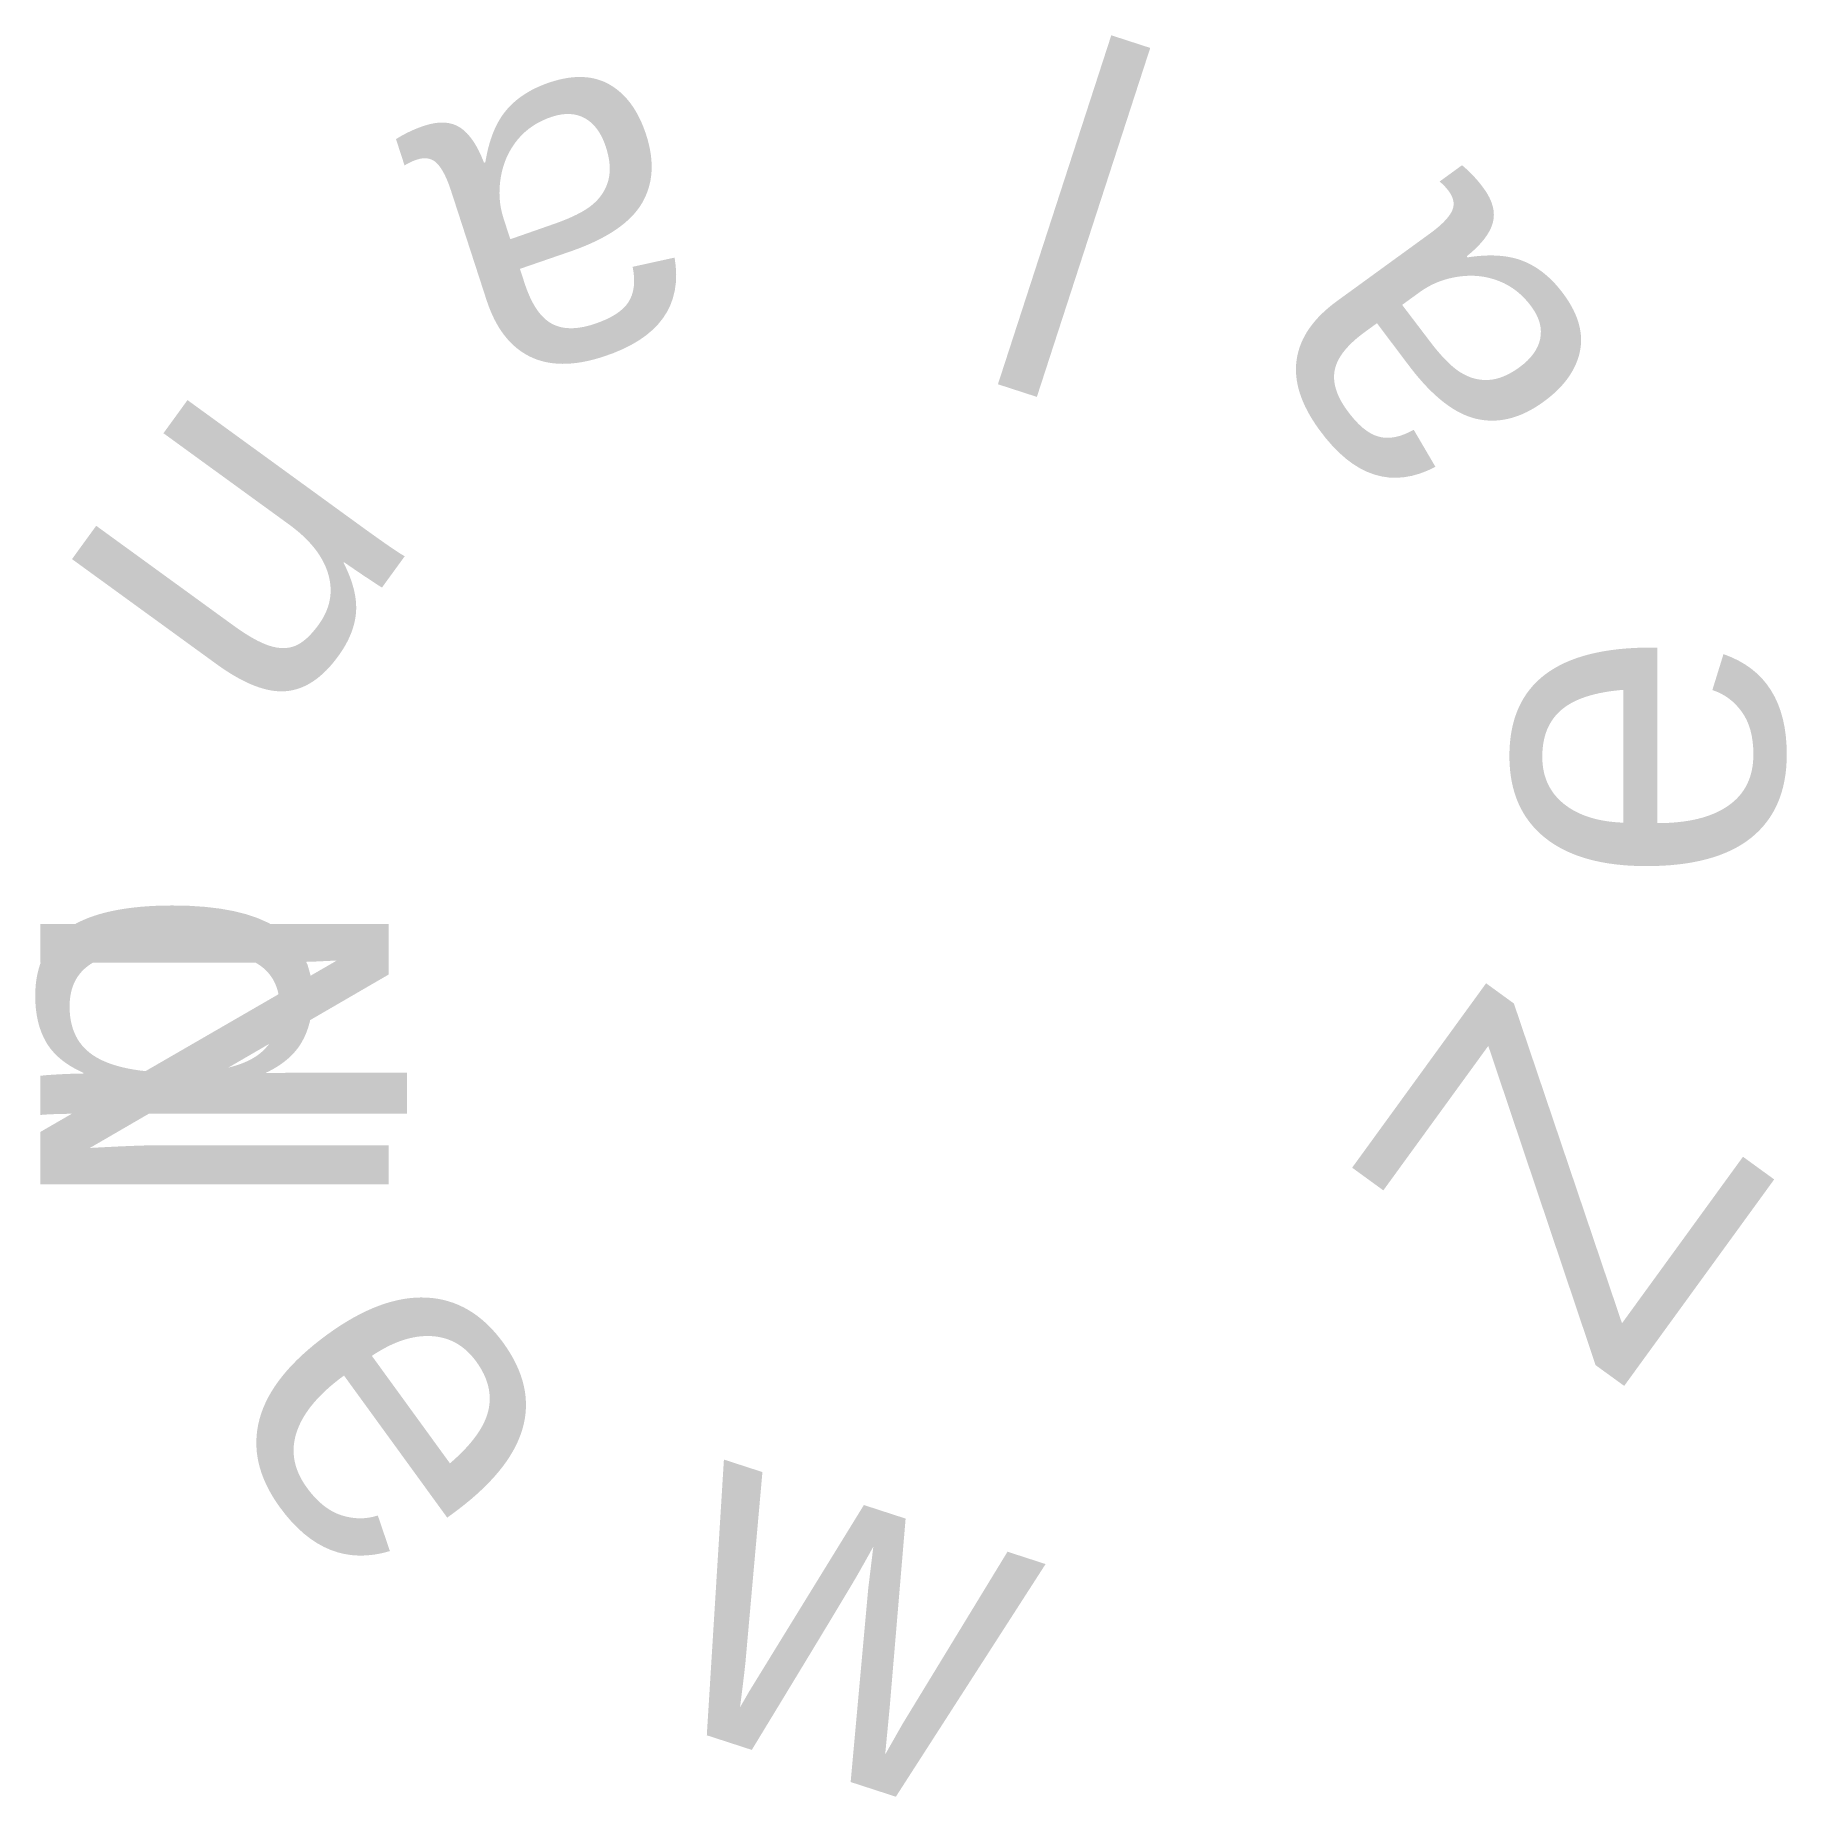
# Model space of a CAD drawing. Header units: metres. Extents: x -50 to 50, y -52 to 49.
import ezdxf

# ---------------------------------------------------------------- set-up
doc = ezdxf.new("R2010")
doc.units = ezdxf.units.M

msp = doc.modelspace()

# ---------------------------------------------------------------- texts
for s, rotation, p in [('l', 162, (15.45, 47.55)), ('a', 198, (-15.45, 47.55)), ('a', 126, (40.45, 29.39)), ('n', 234, (-40.45, 29.39)), ('e', 90, (50, 0)), ('d', 270, (-50, 0)), ('N', -90, (-50, 0)), ('Z', 54, (40.45, -29.39)), ('e', -54, (-40.45, -29.39)), ('w', -18, (-15.45, -47.55))]:
    msp.add_text(s, height=20, rotation=rotation).set_placement(p)

doc.saveas('drawing.dxf')
